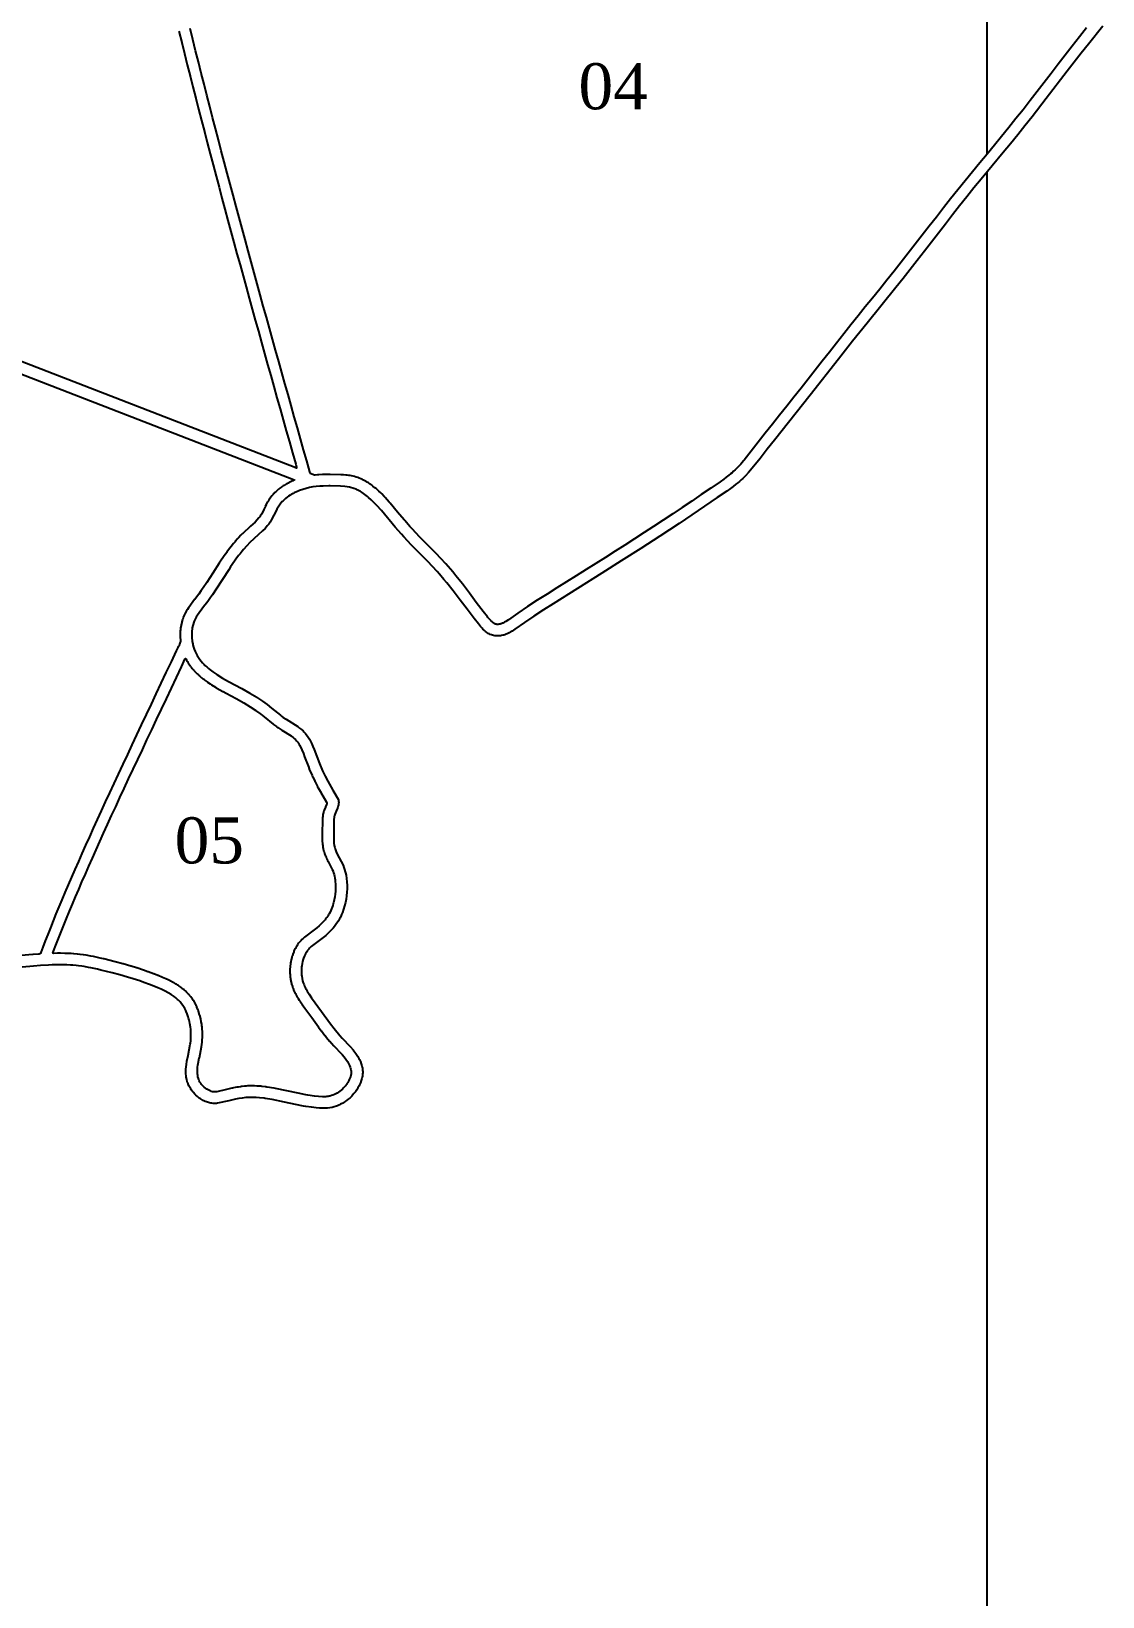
# Model space of a CAD drawing. Extents: x 708265 to 713463, y 7861946 to 7865621.
# Drawn here: x 711284 to 711750, y 7863194 to 7863875 of the extents above; entities that cross this region are included whole.
import ezdxf
from ezdxf.enums import TextEntityAlignment as Align

# ---------------------------------------------------------------- set-up
doc = ezdxf.new("R2010")
doc.units = 0
doc.linetypes.add('CONTINUO', pattern=[0])
for name, color, linetype in [('011400xxxx', 1, 'Continuous'), ('011400xxxx004', 5, 'Continuous'), ('011400xxxx005', 5, 'Continuous'), ('011400xxxx006', 5, 'Continuous'), ('011400xxxx008', 5, 'Continuous'), ('MALHA', 8, 'CONTINUO'), ('NUMERAÇÕES', 7, 'Continuous'), ('ÁREAS', 7, 'Continuous')]:
    doc.layers.add(name, color=color, linetype=linetype)
doc.layers.add('NUMERAÇÕES DOS TALHÕES', color=7, linetype='Continuous', true_color=0xffffff)
doc.styles.add('AREAS', font='times.ttf')

# ---------------------------------------------------------------- blocks, each defined once
blk = doc.blocks.new('area_de_talhao')
at = {"layer": 'NUMERAÇÕES', "linetype": 'Continuous', "style": 'AREAS'}
blk.add_attdef('NRO', text='', height=20, dxfattribs=at).set_placement((0, 6.08), align=Align.CENTER)
at = {"layer": 'ÁREAS', "linetype": 'Continuous', "style": 'AREAS', "flags": 1}
for tag, height, p in [('AREAREAL', 0.001, (0, 0)), ('AREA', 20, (0, -23.92))]:
    blk.add_attdef(tag, text='', height=height, dxfattribs=at).set_placement(p, align=Align.CENTER)

msp = doc.modelspace()

# ---------------------------------------------------------------- linework, layer by layer
at = {"layer": '011400xxxx'}
msp.add_lwpolyline([(711750.24, 7863877.14), (711744.01, 7863869.31), (711740.91, 7863865.39), (711737.84, 7863861.45), (711734.77, 7863857.5), (711725.63, 7863845.6), (711719.5, 7863837.7), (711716.41, 7863833.77), (711713.29, 7863829.87), (711710.13, 7863825.99), (711706.96, 7863822.13), (711697.38, 7863810.58), (711694.22, 7863806.71), (711691.08, 7863802.82), (711687.97, 7863798.91), (711684.88, 7863794.97), (711681.81, 7863791.02), (711672.64, 7863779.15), (711669.57, 7863775.21), (711666.48, 7863771.27), (711663.37, 7863767.36), (711660.25, 7863763.46), (711647.68, 7863747.9), (711641.44, 7863740.08), (711635.25, 7863732.23), (711622.9, 7863716.5), (711607.36, 7863696.92), (711604.26, 7863692.99), (711601.18, 7863689.05), (711597.77, 7863684.74), (711596.14, 7863682.84), (711594.77, 7863681.39), (711593.69, 7863680.34), (711592.95, 7863679.67), (711592.2, 7863679.02), (711591.43, 7863678.37), (711590.65, 7863677.75), (711589.46, 7863676.83), (711588.25, 7863675.94), (711586.62, 7863674.78), (711582.5, 7863671.96), (711574.23, 7863666.34), (711565.93, 7863660.76), (711561.76, 7863658), (711557.58, 7863655.25), (711549.19, 7863649.81), (711540.77, 7863644.42), (711532.32, 7863639.08), (711511.15, 7863625.78), (711506.93, 7863623.09), (711502.75, 7863620.35), (711498.6, 7863617.56), (711494.5, 7863614.7), (711493.25, 7863613.87), (711492.39, 7863613.35), (711491.96, 7863613.11), (711491.06, 7863612.68), (711490.59, 7863612.48), (711490.12, 7863612.31), (711489.65, 7863612.17), (711489.16, 7863612.04), (711488.67, 7863611.94), (711488.18, 7863611.87), (711487.68, 7863611.82), (711487.18, 7863611.79), (711486.68, 7863611.79), (711486.18, 7863611.82), (711485.69, 7863611.88), (711485.19, 7863611.97), (711484.71, 7863612.09), (711484.23, 7863612.25), (711483.77, 7863612.44), (711483.32, 7863612.65), (711482.89, 7863612.9), (711482.46, 7863613.17), (711482.06, 7863613.46), (711481.66, 7863613.76), (711481.28, 7863614.09), (711480.55, 7863614.77), (711480.2, 7863615.13), (711479.53, 7863615.87), (711478.57, 7863617.02), (711476.72, 7863619.38), (711473.68, 7863623.36), (711470.68, 7863627.35), (711467.65, 7863631.33), (711464.86, 7863634.86), (711463.58, 7863636.4), (711461.64, 7863638.68), (711460.64, 7863639.8), (711458.61, 7863642.01), (711456.54, 7863644.18), (711449.53, 7863651.32), (711446.08, 7863654.93), (711445.06, 7863656.04), (711442.42, 7863659.04), (711436.37, 7863666.36), (711434.37, 7863668.6), (711432.98, 7863670.04), (711431.89, 7863671.07), (711430.77, 7863672.07), (711430.39, 7863672.39), (711429.21, 7863673.31), (711427.98, 7863674.18), (711427.13, 7863674.71), (711426.7, 7863674.96), (711425.81, 7863675.42), (711425.36, 7863675.63), (711424.43, 7863675.99), (711423.95, 7863676.15), (711422.99, 7863676.4), (711422.5, 7863676.5), (711421.51, 7863676.65), (711420.51, 7863676.75), (711418.52, 7863676.88), (711414.02, 7863677.04), (711413.52, 7863677.04), (711411.02, 7863677.01), (711409.52, 7863676.92), (711408.03, 7863676.79), (711406.54, 7863676.59), (711405.07, 7863676.33), (711403.6, 7863675.99), (711402.16, 7863675.57), (711400.75, 7863675.07), (711399.82, 7863674.7), (711399.37, 7863674.5), (711398.46, 7863674.06), (711398.02, 7863673.83), (711397.15, 7863673.34), (711396.72, 7863673.08), (711395.89, 7863672.53), (711395.48, 7863672.24), (711394.7, 7863671.62), (711394.31, 7863671.3), (711393.58, 7863670.61), (711393.23, 7863670.26), (711392.57, 7863669.51), (711392.26, 7863669.12), (711391.68, 7863668.3), (711391.41, 7863667.88), (711390.91, 7863667.01), (711390.23, 7863665.68), (711389.58, 7863664.33), (711388.43, 7863662.1), (711387.92, 7863661.25), (711387.64, 7863660.83), (711387.35, 7863660.43), (711386.72, 7863659.65), (711386.4, 7863659.27), (711385.72, 7863658.53), (711384.65, 7863657.48), (711382.8, 7863655.8), (711379.13, 7863652.41), (711377.75, 7863650.95), (711376.43, 7863649.46), (711375.79, 7863648.69), (711374.85, 7863647.52), (711374.23, 7863646.73), (711373.04, 7863645.13), (711372.45, 7863644.32), (711370.75, 7863641.85), (711369.92, 7863640.6), (711364.52, 7863632.18), (711362.85, 7863629.69), (711362, 7863628.45), (711360.83, 7863626.83), (711360.23, 7863626.03), (711359, 7863624.45), (711356.32, 7863620.84), (711355.8, 7863619.99), (711355.33, 7863619.11), (711354.92, 7863618.19), (711354.74, 7863617.73), (711354.43, 7863616.78), (711354.3, 7863616.3), (711354.08, 7863615.32), (711354, 7863614.83), (711353.88, 7863613.83), (711353.82, 7863612.83), (711353.81, 7863612.34), (711353.83, 7863611.34), (711353.87, 7863610.84), (711353.97, 7863609.84), (711354.05, 7863609.35), (711354.24, 7863608.37), (711354.35, 7863607.88), (711354.62, 7863606.92), (711354.94, 7863605.97), (711355.32, 7863605.04), (711355.74, 7863604.14), (711356.21, 7863603.25), (711356.73, 7863602.4), (711357, 7863601.98), (711357.29, 7863601.57), (711357.9, 7863600.78), (711358.56, 7863600.03), (711359.25, 7863599.3), (711359.6, 7863598.95), (711360.34, 7863598.27), (711361.1, 7863597.62), (711361.88, 7863597), (711363.08, 7863596.1), (711364.73, 7863594.98), (711367.28, 7863593.4), (711369.89, 7863591.91), (711375.61, 7863588.83), (711379.1, 7863586.87), (711382.1, 7863585.06), (711382.52, 7863584.79), (711384.6, 7863583.4), (711386.62, 7863581.93), (711388.57, 7863580.37), (711392.46, 7863577.23), (711392.86, 7863576.93), (711393.67, 7863576.34), (711394.91, 7863575.5), (711399.98, 7863572.3), (711400.79, 7863571.71), (711401.57, 7863571.08), (711402.32, 7863570.42), (711402.67, 7863570.06), (711403.34, 7863569.32), (711403.65, 7863568.93), (711404.24, 7863568.12), (711404.78, 7863567.28), (711405.03, 7863566.85), (711405.5, 7863565.96), (711405.94, 7863565.07), (711406.54, 7863563.69), (711407.1, 7863562.3), (711409.42, 7863556.23), (711410.79, 7863553.01), (711411, 7863552.55), (711411.86, 7863550.75), (711413.03, 7863548.54), (711414.52, 7863545.94), (711415.3, 7863544.65), (711417.5, 7863540.74), (711417.65, 7863540.26), (711417.75, 7863539.77), (711417.78, 7863539.27), (711417.74, 7863538.77), (711417.66, 7863538.28), (711417.54, 7863537.8), (711417.39, 7863537.32), (711417.22, 7863536.85), (711416.65, 7863535.46), (711416.11, 7863534.06), (711415.96, 7863533.59), (711415.84, 7863533.1), (711415.76, 7863532.61), (711415.72, 7863532.11), (711415.69, 7863531.61), (711415.6, 7863526.11), (711415.61, 7863523.11), (711415.64, 7863522.61), (711415.73, 7863521.62), (711415.87, 7863520.63), (711416.08, 7863519.65), (711416.21, 7863519.17), (711416.36, 7863518.69), (711416.53, 7863518.22), (711416.72, 7863517.76), (711417.15, 7863516.86), (711419.71, 7863511.99), (711420.07, 7863511.06), (711420.38, 7863510.11), (711420.65, 7863509.14), (711420.76, 7863508.66), (711420.97, 7863507.68), (711421.2, 7863506.2), (711421.35, 7863504.71), (711421.41, 7863503.21), (711421.41, 7863501.71), (711421.33, 7863500.21), (711421.18, 7863498.72), (711420.98, 7863497.23), (711420.7, 7863495.76), (711420.35, 7863494.3), (711419.92, 7863492.86), (711419.42, 7863491.45), (711419.04, 7863490.52), (711418.83, 7863490.07), (711418.4, 7863489.17), (711418.16, 7863488.73), (711417.66, 7863487.86), (711417.4, 7863487.43), (711416.85, 7863486.6), (711416.55, 7863486.2), (711415.95, 7863485.4), (711415.31, 7863484.63), (711414.31, 7863483.52), (711413.24, 7863482.46), (711412.13, 7863481.45), (711410.97, 7863480.5), (711405.8, 7863476.57), (711405.08, 7863475.87), (711404.75, 7863475.5), (711404.43, 7863475.11), (711404.13, 7863474.71), (711403.85, 7863474.3), (711403.59, 7863473.87), (711403.34, 7863473.44), (711402.91, 7863472.54), (711402.54, 7863471.61), (711402.38, 7863471.13), (711402.1, 7863470.17), (711401.88, 7863469.2), (711401.72, 7863468.21), (711401.66, 7863467.72), (711401.58, 7863466.72), (711401.56, 7863466.22), (711401.56, 7863465.22), (711401.63, 7863464.22), (711401.69, 7863463.73), (711401.85, 7863462.74), (711402.08, 7863461.76), (711402.37, 7863460.81), (711402.73, 7863459.88), (711402.93, 7863459.42), (711403.36, 7863458.52), (711403.6, 7863458.07), (711404.09, 7863457.21), (711404.89, 7863455.94), (711406.02, 7863454.29), (711413.03, 7863444.55), (711414.23, 7863442.95), (711415.77, 7863440.98), (711416.4, 7863440.2), (711417.69, 7863438.67), (711418.35, 7863437.92), (711419.36, 7863436.81), (711422.78, 7863433.16), (711424.08, 7863431.65), (711424.39, 7863431.26), (711425.29, 7863430.05), (711425.84, 7863429.22), (711426.11, 7863428.8), (711426.6, 7863427.92), (711426.82, 7863427.48), (711427.24, 7863426.57), (711427.6, 7863425.64), (711427.88, 7863424.68), (711428, 7863424.19), (711428.09, 7863423.7), (711428.17, 7863423.21), (711428.21, 7863422.71), (711428.24, 7863422.21), (711428.24, 7863421.71), (711428.21, 7863421.21), (711428.16, 7863420.71), (711428.1, 7863420.22), (711428.01, 7863419.73), (711427.9, 7863419.24), (711427.62, 7863418.28), (711427.28, 7863417.34), (711426.87, 7863416.42), (711426.65, 7863415.98), (711426.16, 7863415.1), (711425.63, 7863414.26), (711425.05, 7863413.44), (711424.43, 7863412.66), (711423.77, 7863411.9), (711423.43, 7863411.54), (711422.72, 7863410.84), (711421.97, 7863410.18), (711421.18, 7863409.56), (711420.78, 7863409.26), (711419.95, 7863408.71), (711419.52, 7863408.45), (711418.64, 7863407.97), (711418.2, 7863407.75), (711417.28, 7863407.35), (711416.81, 7863407.17), (711415.86, 7863406.86), (711415.38, 7863406.73), (711414.89, 7863406.61), (711413.91, 7863406.44), (711412.92, 7863406.32), (711411.92, 7863406.25), (711410.92, 7863406.23), (711409.42, 7863406.28), (711407.92, 7863406.41), (711405.94, 7863406.65), (711403.47, 7863407.04), (711402.48, 7863407.21), (711399.05, 7863407.88), (711394.16, 7863408.92), (711388.77, 7863410.01), (711385.81, 7863410.51), (711385.31, 7863410.58), (711383.33, 7863410.81), (711381.83, 7863410.92), (711380.33, 7863410.98), (711378.83, 7863410.96), (711377.34, 7863410.86), (711375.85, 7863410.68), (711374.37, 7863410.44), (711372.9, 7863410.15), (711369.97, 7863409.47), (711365.09, 7863408.4), (711364.6, 7863408.35), (711364.1, 7863408.32), (711363.6, 7863408.32), (711363.1, 7863408.34), (711362.6, 7863408.39), (711362.11, 7863408.47), (711361.62, 7863408.57), (711361.13, 7863408.69), (711360.66, 7863408.84), (711360.19, 7863409.01), (711359.72, 7863409.2), (711358.82, 7863409.64), (711358.39, 7863409.88), (711357.54, 7863410.42), (711357.13, 7863410.7), (711356.35, 7863411.32), (711355.6, 7863411.99), (711355.24, 7863412.34), (711354.56, 7863413.07), (711354.24, 7863413.45), (711353.65, 7863414.26), (711353.37, 7863414.67), (711352.86, 7863415.53), (711352.64, 7863415.98), (711352.43, 7863416.43), (711352.23, 7863416.9), (711352.06, 7863417.36), (711351.91, 7863417.84), (711351.66, 7863418.81), (711351.48, 7863419.79), (711351.41, 7863420.29), (711351.33, 7863421.28), (711351.31, 7863421.78), (711351.31, 7863422.78), (711351.32, 7863423.28), (711351.4, 7863424.28), (711351.51, 7863425.27), (711351.75, 7863426.76), (711352.24, 7863429.21), (711353.2, 7863434.11), (711353.27, 7863434.61), (711353.38, 7863435.6), (711353.48, 7863437.1), (711353.49, 7863438.6), (711353.46, 7863439.6), (711353.39, 7863440.59), (711353.29, 7863441.59), (711353.06, 7863443.07), (711352.86, 7863444.05), (711352.74, 7863444.54), (711352.48, 7863445.5), (711352.34, 7863445.98), (711352.01, 7863446.93), (711351.84, 7863447.39), (711351.45, 7863448.31), (711351.23, 7863448.77), (711350.77, 7863449.65), (711350.52, 7863450.09), (711349.99, 7863450.93), (711349.4, 7863451.74), (711348.76, 7863452.51), (711348.07, 7863453.24), (711347.71, 7863453.58), (711346.96, 7863454.24), (711346.16, 7863454.85), (711345.76, 7863455.14), (711344.92, 7863455.69), (711343.63, 7863456.45), (711342.3, 7863457.14), (711341.4, 7863457.58), (711340.49, 7863458), (711339.12, 7863458.59), (711337.27, 7863459.36), (711335.41, 7863460.09), (711333.06, 7863460.96), (711331.18, 7863461.62), (711328.33, 7863462.56), (711325.94, 7863463.3), (711322.57, 7863464.27), (711319.19, 7863465.18), (711314.34, 7863466.39), (711312.88, 7863466.72), (711309.95, 7863467.34), (711308.96, 7863467.53), (711306.99, 7863467.87), (711306.01, 7863468.02), (711304.52, 7863468.22), (711303.52, 7863468.33), (711302.03, 7863468.47), (711301.03, 7863468.54), (711299.54, 7863468.62), (711298.54, 7863468.65), (711296.54, 7863468.69), (711295.54, 7863468.68), (711293.04, 7863468.63), (711291.54, 7863468.57), (711288.04, 7863468.37), (711285.05, 7863468.14), (711275.09, 7863467.25)], dxfattribs=at)
at = {"layer": '011400xxxx004'}
msp.add_lwpolyline([(711743.22, 7863876.34), (711740.1, 7863872.42), (711736.98, 7863868.48), (711733.89, 7863864.52), (711730.82, 7863860.55), (711727.76, 7863856.58), (711724.71, 7863852.61), (711721.67, 7863848.66), (711718.62, 7863844.71), (711715.57, 7863840.78), (711712.49, 7863836.88), (711709.4, 7863833.01), (711706.26, 7863829.16), (711703.1, 7863825.31), (711699.91, 7863821.47), (711696.72, 7863817.62), (711693.52, 7863813.76), (711690.34, 7863809.87), (711687.17, 7863805.95), (711684.04, 7863802), (711680.94, 7863798.05), (711677.86, 7863794.08), (711674.8, 7863790.12), (711671.74, 7863786.16), (711668.69, 7863782.22), (711665.63, 7863778.29), (711662.56, 7863774.37), (711659.46, 7863770.48), (711656.35, 7863766.59), (711653.22, 7863762.71), (711650.08, 7863758.82), (711646.93, 7863754.93), (711643.79, 7863751.03), (711640.65, 7863747.11), (711637.53, 7863743.19), (711634.42, 7863739.25), (711631.32, 7863735.32), (711628.23, 7863731.38), (711625.15, 7863727.44), (711622.06, 7863723.52), (711618.98, 7863719.59), (711615.88, 7863715.68), (711612.77, 7863711.77), (711609.66, 7863707.86), (711606.55, 7863703.95), (711603.43, 7863700.02), (711600.33, 7863696.08), (711597.25, 7863692.14), (711594.19, 7863688.26), (711593.94, 7863687.95), (711592.71, 7863686.5), (711592.45, 7863686.21), (711591.51, 7863685.2), (711591.23, 7863684.92), (711590.59, 7863684.29), (711590.29, 7863684.01), (711589.63, 7863683.41), (711588.96, 7863682.82), (711588.26, 7863682.25), (711587.56, 7863681.68), (711586.45, 7863680.83), (711585.32, 7863679.99), (711583.76, 7863678.88), (711579.68, 7863676.09), (711575.56, 7863673.28), (711571.43, 7863670.48), (711567.29, 7863667.69), (711563.15, 7863664.92), (711559.01, 7863662.17), (711554.84, 7863659.44), (711550.67, 7863656.72), (711546.49, 7863654.02), (711542.29, 7863651.32), (711538.08, 7863648.64), (711533.87, 7863645.97), (711529.65, 7863643.31), (711525.42, 7863640.65), (711521.19, 7863637.99), (711516.96, 7863635.34), (711512.71, 7863632.68), (711508.47, 7863630), (711504.22, 7863627.29), (711499.98, 7863624.52), (711495.77, 7863621.69), (711491.68, 7863618.83), (711490.54, 7863618.07), (711490.24, 7863617.89), (711489.93, 7863617.7), (711489.62, 7863617.53), (711489.33, 7863617.39), (711489.05, 7863617.26), (711488.79, 7863617.15), (711488.54, 7863617.06), (711488.29, 7863616.98), (711488.04, 7863616.92), (711487.79, 7863616.87), (711487.54, 7863616.83), (711487.29, 7863616.8), (711487.06, 7863616.79), (711486.83, 7863616.79), (711486.62, 7863616.8), (711486.43, 7863616.83), (711486.26, 7863616.86), (711486.11, 7863616.89), (711485.96, 7863616.94), (711485.81, 7863617.01), (711485.64, 7863617.09), (711485.46, 7863617.19), (711485.26, 7863617.32), (711485.04, 7863617.47), (711484.82, 7863617.64), (711484.58, 7863617.84), (711484.34, 7863618.07), (711484.09, 7863618.31), (711483.83, 7863618.58), (711483.56, 7863618.86), (711483.31, 7863619.15), (711482.73, 7863619.83), (711482.47, 7863620.15), (711480.67, 7863622.44), (711477.67, 7863626.38), (711474.66, 7863630.37), (711471.6, 7863634.39), (711468.75, 7863638), (711467.42, 7863639.61), (711465.41, 7863641.97), (711464.35, 7863643.16), (711462.26, 7863645.43), (711460.13, 7863647.66), (711456.61, 7863651.26), (711453.12, 7863654.8), (711449.72, 7863658.35), (711448.77, 7863659.39), (711446.51, 7863661.94), (711446.24, 7863662.25), (711443.41, 7863665.69), (711440.19, 7863669.59), (711439.8, 7863670.04), (711438.05, 7863671.99), (711437.64, 7863672.43), (711436.51, 7863673.58), (711436.08, 7863673.99), (711435.29, 7863674.74), (711434.85, 7863675.15), (711434.02, 7863675.87), (711433.55, 7863676.26), (711432.68, 7863676.96), (711432.18, 7863677.33), (711431.26, 7863678), (711430.74, 7863678.35), (711430.22, 7863678.68), (711429.69, 7863679.01), (711429.13, 7863679.33), (711428.56, 7863679.63), (711427.97, 7863679.93), (711427.36, 7863680.21), (711426.73, 7863680.47), (711426.08, 7863680.71), (711425.4, 7863680.93), (711424.73, 7863681.12), (711424.06, 7863681.28), (711423.4, 7863681.41), (711422.76, 7863681.52), (711422.14, 7863681.61), (711421.53, 7863681.68), (711420.93, 7863681.74), (711419.83, 7863681.82), (711418.74, 7863681.88), (711414.13, 7863682.04), (711413.52, 7863682.04), (711411.41, 7863682.02), (711410.8, 7863682), (711409.19, 7863681.91), (711408.59, 7863681.87), (711407.49, 7863681.76), (711407.28, 7863681.73), (711405.43, 7863682.45), (711405.24, 7863683.13), (711403.88, 7863687.94), (711402.52, 7863692.75), (711401.16, 7863697.56), (711399.81, 7863702.37), (711398.45, 7863707.18), (711397.09, 7863712), (711395.74, 7863716.81), (711394.39, 7863721.62), (711393.04, 7863726.44), (711391.69, 7863731.25), (711390.34, 7863736.06), (711389, 7863740.88), (711387.65, 7863745.69), (711386.32, 7863750.51), (711384.98, 7863755.33), (711383.65, 7863760.14), (711382.32, 7863764.96), (711380.99, 7863769.78), (711379.67, 7863774.6), (711378.35, 7863779.42), (711377.04, 7863784.24), (711375.73, 7863789.07), (711374.42, 7863793.89), (711373.12, 7863798.72), (711371.83, 7863803.54), (711370.54, 7863808.37), (711369.25, 7863813.2), (711367.97, 7863818.03), (711366.7, 7863822.86), (711365.43, 7863827.69), (711364.17, 7863832.53), (711362.92, 7863837.37), (711361.67, 7863842.2), (711360.43, 7863847.04), (711359.19, 7863851.89), (711357.97, 7863856.73), (711356.75, 7863861.57), (711355.54, 7863866.42), (711354.33, 7863871.27), (711353.14, 7863876.12)], dxfattribs=at)
at = {"layer": '011400xxxx005'}
msp.add_lwpolyline([(711351.04, 7863602), (711351.21, 7863601.9), (711351.25, 7863601.88), (711351.4, 7863601.64), (711351.56, 7863601.34), (711351.62, 7863601.21), (711351.87, 7863600.78), (711351.93, 7863600.66), (711352.19, 7863600.23), (711352.26, 7863600.11), (711352.53, 7863599.69), (711352.6, 7863599.57), (711352.88, 7863599.16), (711352.96, 7863599.04), (711353.25, 7863598.63), (711353.33, 7863598.52), (711353.64, 7863598.12), (711353.72, 7863598.01), (711354.03, 7863597.62), (711354.12, 7863597.52), (711354.44, 7863597.14), (711354.52, 7863597.04), (711354.85, 7863596.67), (711354.93, 7863596.58), (711355.27, 7863596.22), (711355.35, 7863596.13), (711355.7, 7863595.77), (711355.78, 7863595.7), (711356.13, 7863595.35), (711356.21, 7863595.28), (711356.57, 7863594.93), (711356.65, 7863594.87), (711357.02, 7863594.53), (711357.09, 7863594.47), (711357.46, 7863594.15), (711357.53, 7863594.08), (711357.93, 7863593.75), (711358.02, 7863593.68), (711358.72, 7863593.12), (711358.8, 7863593.06), (711359.2, 7863592.75), (711359.28, 7863592.69), (711360.09, 7863592.09), (711360.17, 7863592.04), (711360.57, 7863591.76), (711360.66, 7863591.7), (711361.9, 7863590.86), (711361.98, 7863590.81), (711362.39, 7863590.54), (711362.48, 7863590.48), (711364.19, 7863589.42), (711364.26, 7863589.38), (711364.68, 7863589.13), (711364.77, 7863589.07), (711367.38, 7863587.59), (711367.46, 7863587.55), (711368.8, 7863586.81), (711368.83, 7863586.8), (711373.13, 7863584.48), (711376.48, 7863582.61), (711379.29, 7863580.91), (711381.69, 7863579.33), (711382.01, 7863579.11), (711383.53, 7863577.99), (711383.85, 7863577.75), (711385.42, 7863576.5), (711389.25, 7863573.39), (711389.37, 7863573.29), (711389.8, 7863572.97), (711389.89, 7863572.9), (711390.69, 7863572.32), (711390.77, 7863572.26), (711391.19, 7863571.97), (711391.28, 7863571.91), (711392.11, 7863571.36), (711392.2, 7863571.3), (711393.08, 7863570.74), (711397.03, 7863568.25), (711397.35, 7863568.03), (711397.94, 7863567.59), (711398.47, 7863567.15), (711398.94, 7863566.71), (711399.44, 7863566.18), (711399.64, 7863565.94), (711399.84, 7863565.68), (711400.04, 7863565.4), (711400.24, 7863565.1), (711400.44, 7863564.79), (711400.63, 7863564.46), (711400.82, 7863564.11), (711400.98, 7863563.82), (711401.71, 7863562.28), (711402.41, 7863560.56), (711402.96, 7863559.12), (711404.74, 7863554.48), (711404.77, 7863554.4), (711404.96, 7863553.94), (711405, 7863553.84), (711406.17, 7863551.09), (711406.21, 7863550.99), (711406.42, 7863550.53), (711406.47, 7863550.43), (711407.33, 7863548.63), (711407.38, 7863548.54), (711407.6, 7863548.09), (711407.65, 7863548), (711408.59, 7863546.23), (711408.63, 7863546.15), (711408.88, 7863545.72), (711408.92, 7863545.63), (711410.17, 7863543.47), (711410.22, 7863543.4), (711410.91, 7863542.25), (711412.51, 7863539.41), (711412.53, 7863539.37), (711412.64, 7863539.04), (711412.64, 7863538.96), (711412.58, 7863538.75), (711412.48, 7863538.47), (711412.05, 7863537.42), (711412.01, 7863537.32), (711411.49, 7863536), (711411.4, 7863535.73), (711411.23, 7863535.2), (711411.14, 7863534.89), (711411.03, 7863534.44), (711410.95, 7863534.11), (711410.86, 7863533.6), (711410.81, 7863533.25), (711410.75, 7863532.72), (711410.73, 7863532.43), (711410.7, 7863531.91), (711410.7, 7863531.72), (711410.69, 7863531.16), (711410.61, 7863526.25), (711410.6, 7863526.15), (711410.61, 7863523.21), (711410.62, 7863522.99), (711410.64, 7863522.41), (711410.65, 7863522.27), (711410.69, 7863521.79), (711410.7, 7863521.67), (711410.75, 7863521.18), (711410.76, 7863521.05), (711410.82, 7863520.56), (711410.84, 7863520.41), (711410.92, 7863519.92), (711410.95, 7863519.76), (711411.04, 7863519.28), (711411.07, 7863519.11), (711411.18, 7863518.62), (711411.23, 7863518.44), (711411.35, 7863517.96), (711411.41, 7863517.76), (711411.56, 7863517.29), (711411.62, 7863517.08), (711411.79, 7863516.61), (711411.87, 7863516.41), (711412.06, 7863515.93), (711412.14, 7863515.75), (711412.35, 7863515.29), (711412.42, 7863515.15), (711412.64, 7863514.69), (711412.7, 7863514.57), (711412.94, 7863514.12), (711412.98, 7863514.04), (711413.22, 7863513.61), (711415.01, 7863510.2), (711415.36, 7863509.35), (711415.58, 7863508.71), (711415.79, 7863507.96), (711415.96, 7863507.19), (711416.11, 7863506.4), (711416.23, 7863505.6), (711416.32, 7863504.8), (711416.38, 7863503.94), (711416.41, 7863503.23), (711416.41, 7863501.95), (711416.35, 7863500.67), (711416.23, 7863499.43), (711416.06, 7863498.19), (711415.84, 7863496.95), (711415.53, 7863495.65), (711415.44, 7863495.29), (711415.2, 7863494.52), (711414.94, 7863493.75), (711414.66, 7863493.01), (711414.34, 7863492.28), (711414.01, 7863491.58), (711413.62, 7863490.85), (711413.42, 7863490.52), (711413.22, 7863490.19), (711413.01, 7863489.86), (711412.79, 7863489.53), (711412.56, 7863489.21), (711412.33, 7863488.89), (711412.08, 7863488.57), (711411.83, 7863488.25), (711411.57, 7863487.94), (711411.34, 7863487.68), (711410.14, 7863486.42), (711409.89, 7863486.17), (711409.26, 7863485.6), (711408.27, 7863484.75), (711407.18, 7863483.89), (711402.88, 7863480.63), (711402.68, 7863480.46), (711402.48, 7863480.3), (711402.27, 7863480.11), (711401.95, 7863479.8), (711401.81, 7863479.67), (711401.46, 7863479.31), (711401.31, 7863479.15), (711400.97, 7863478.77), (711400.82, 7863478.6), (711400.5, 7863478.2), (711400.36, 7863478.01), (711400.06, 7863477.61), (711399.93, 7863477.43), (711399.65, 7863477.01), (711399.53, 7863476.83), (711399.28, 7863476.4), (711399.17, 7863476.22), (711398.93, 7863475.79), (711398.84, 7863475.61), (711398.62, 7863475.17), (711398.54, 7863474.99), (711398.33, 7863474.54), (711398.26, 7863474.38), (711398.07, 7863473.92), (711398.01, 7863473.76), (711397.83, 7863473.29), (711397.78, 7863473.13), (711397.62, 7863472.66), (711397.57, 7863472.51), (711397.43, 7863472.04), (711397.39, 7863471.89), (711397.26, 7863471.41), (711397.22, 7863471.27), (711397.11, 7863470.78), (711397.08, 7863470.64), (711396.98, 7863470.16), (711396.95, 7863470.02), (711396.87, 7863469.53), (711396.84, 7863469.39), (711396.77, 7863468.9), (711396.75, 7863468.76), (711396.69, 7863468.26), (711396.68, 7863468.12), (711396.63, 7863467.62), (711396.62, 7863467.48), (711396.59, 7863466.98), (711396.58, 7863466.84), (711396.56, 7863466.34), (711396.56, 7863466.19), (711396.56, 7863465.69), (711396.56, 7863465.54), (711396.57, 7863465.04), (711396.58, 7863464.89), (711396.6, 7863464.39), (711396.61, 7863464.23), (711396.66, 7863463.74), (711396.67, 7863463.58), (711396.73, 7863463.08), (711396.75, 7863462.92), (711396.83, 7863462.43), (711396.85, 7863462.26), (711396.94, 7863461.77), (711396.98, 7863461.61), (711397.09, 7863461.12), (711397.13, 7863460.95), (711397.25, 7863460.46), (711397.3, 7863460.29), (711397.44, 7863459.81), (711397.49, 7863459.65), (711397.65, 7863459.18), (711397.7, 7863459.02), (711397.87, 7863458.55), (711397.93, 7863458.41), (711398.11, 7863457.95), (711398.17, 7863457.81), (711398.37, 7863457.36), (711398.43, 7863457.23), (711398.64, 7863456.79), (711398.69, 7863456.67), (711398.92, 7863456.23), (711398.97, 7863456.12), (711399.2, 7863455.69), (711399.25, 7863455.59), (711399.5, 7863455.16), (711399.55, 7863455.08), (711399.79, 7863454.65), (711399.84, 7863454.57), (711400.11, 7863454.13), (711400.17, 7863454.04), (711400.65, 7863453.28), (711400.7, 7863453.2), (711400.98, 7863452.79), (711401.04, 7863452.7), (711401.89, 7863451.47), (711401.94, 7863451.4), (711403.12, 7863449.76), (711406.03, 7863445.7), (711406.04, 7863445.68), (711408.95, 7863441.66), (711409, 7863441.59), (711410.2, 7863439.99), (711410.26, 7863439.91), (711411.8, 7863437.94), (711411.86, 7863437.86), (711412.48, 7863437.09), (711412.55, 7863437.01), (711413.83, 7863435.49), (711413.9, 7863435.41), (711414.56, 7863434.65), (711414.63, 7863434.58), (711415.65, 7863433.46), (711415.69, 7863433.42), (711419.01, 7863429.87), (711419.27, 7863429.59), (711420.12, 7863428.59), (711420.88, 7863427.61), (711421.55, 7863426.64), (711421.92, 7863426.03), (711422.26, 7863425.41), (711422.55, 7863424.79), (711422.8, 7863424.19), (711422.98, 7863423.61), (711423.11, 7863423.07), (711423.21, 7863422.43), (711423.23, 7863422.19), (711423.23, 7863421.96), (711423.23, 7863421.69), (711423.21, 7863421.41), (711423.17, 7863421.13), (711423.12, 7863420.84), (711423.06, 7863420.54), (711422.99, 7863420.24), (711422.9, 7863419.93), (711422.8, 7863419.63), (711422.68, 7863419.31), (711422.55, 7863419), (711422.41, 7863418.69), (711422.26, 7863418.37), (711422.09, 7863418.06), (711421.92, 7863417.74), (711421.73, 7863417.43), (711421.53, 7863417.12), (711421.32, 7863416.82), (711421.11, 7863416.52), (711420.88, 7863416.22), (711420.69, 7863415.98), (711419.92, 7863415.11), (711419.41, 7863414.6), (711418.86, 7863414.11), (711418.3, 7863413.65), (711417.72, 7863413.23), (711417.12, 7863412.84), (711416.51, 7863412.5), (711415.89, 7863412.2), (711415.27, 7863411.94), (711414.64, 7863411.72), (711413.91, 7863411.53), (711413.6, 7863411.46), (711413.27, 7863411.4), (711412.92, 7863411.35), (711412.56, 7863411.31), (711412.19, 7863411.28), (711411.81, 7863411.25), (711411.42, 7863411.24), (711411.02, 7863411.24), (711410.68, 7863411.24), (711409, 7863411.33), (711407.22, 7863411.53), (711404.37, 7863411.96), (711403.48, 7863412.11), (711400.13, 7863412.76), (711395.22, 7863413.81), (711395.18, 7863413.82), (711390.3, 7863414.81), (711390.22, 7863414.83), (711389.73, 7863414.92), (711389.63, 7863414.94), (711386.68, 7863415.43), (711386.57, 7863415.45), (711386.06, 7863415.52), (711385.96, 7863415.53), (711384.48, 7863415.72), (711384.38, 7863415.73), (711383.88, 7863415.78), (711383.79, 7863415.79), (711382.79, 7863415.87), (711382.7, 7863415.88), (711382.21, 7863415.91), (711382.1, 7863415.92), (711381.1, 7863415.96), (711381, 7863415.96), (711380.5, 7863415.98), (711380.37, 7863415.98), (711379.38, 7863415.97), (711379.25, 7863415.97), (711378.73, 7863415.96), (711378.64, 7863415.96), (711378.14, 7863415.93), (711378.05, 7863415.93), (711377.55, 7863415.89), (711377.46, 7863415.89), (711376.98, 7863415.85), (711376.85, 7863415.83), (711375.85, 7863415.73), (711375.74, 7863415.71), (711375.24, 7863415.65), (711375.13, 7863415.63), (711374.14, 7863415.48), (711374.05, 7863415.46), (711373.56, 7863415.38), (711373.45, 7863415.36), (711371.97, 7863415.07), (711371.88, 7863415.05), (711371.4, 7863414.94), (711371.3, 7863414.92), (711368.94, 7863414.36), (711364.7, 7863413.43), (711363.81, 7863413.33), (711363.81, 7863413.33), (711362.95, 7863413.41), (711362.86, 7863413.43), (711362.28, 7863413.58), (711362.09, 7863413.65), (711361.5, 7863413.9), (711360.95, 7863414.19), (711360.4, 7863414.53), (711359.86, 7863414.92), (711359.28, 7863415.4), (711359.07, 7863415.59), (711358.58, 7863416.09), (711358.15, 7863416.59), (711357.76, 7863417.1), (711357.43, 7863417.63), (711357.14, 7863418.17), (711356.92, 7863418.68), (711356.73, 7863419.21), (711356.56, 7863419.84), (711356.44, 7863420.49), (711356.36, 7863421.17), (711356.31, 7863421.89), (711356.31, 7863422.62), (711356.34, 7863423.38), (711356.41, 7863424.17), (711356.53, 7863425.02), (711356.64, 7863425.73), (711357.14, 7863428.21), (711357.15, 7863428.23), (711358.09, 7863433.03), (711358.13, 7863433.27), (711358.21, 7863433.84), (711358.23, 7863434.02), (711358.34, 7863434.99), (711358.35, 7863435.12), (711358.4, 7863435.64), (711358.41, 7863435.73), (711358.44, 7863436.23), (711358.44, 7863436.32), (711358.47, 7863436.82), (711358.47, 7863436.91), (711358.49, 7863437.41), (711358.49, 7863437.5), (711358.5, 7863438), (711358.5, 7863438.08), (711358.49, 7863438.58), (711358.49, 7863438.67), (711358.48, 7863439.17), (711358.48, 7863439.26), (711358.46, 7863439.76), (711358.45, 7863439.85), (711358.42, 7863440.35), (711358.42, 7863440.44), (711358.38, 7863440.94), (711358.37, 7863441.03), (711358.32, 7863441.53), (711358.31, 7863441.62), (711358.26, 7863442.11), (711358.25, 7863442.21), (711358.18, 7863442.7), (711358.17, 7863442.8), (711358.09, 7863443.29), (711358.08, 7863443.38), (711357.99, 7863443.88), (711357.98, 7863443.97), (711357.88, 7863444.46), (711357.86, 7863444.56), (711357.76, 7863445.05), (711357.74, 7863445.15), (711357.62, 7863445.63), (711357.6, 7863445.73), (711357.47, 7863446.22), (711357.45, 7863446.32), (711357.31, 7863446.8), (711357.28, 7863446.91), (711357.14, 7863447.38), (711357.1, 7863447.49), (711356.95, 7863447.96), (711356.91, 7863448.07), (711356.75, 7863448.54), (711356.71, 7863448.65), (711356.53, 7863449.12), (711356.49, 7863449.23), (711356.3, 7863449.69), (711356.25, 7863449.81), (711356.05, 7863450.27), (711356, 7863450.38), (711355.79, 7863450.84), (711355.73, 7863450.95), (711355.51, 7863451.4), (711355.44, 7863451.52), (711355.21, 7863451.96), (711355.14, 7863452.08), (711354.89, 7863452.52), (711354.82, 7863452.64), (711354.56, 7863453.07), (711354.48, 7863453.19), (711354.21, 7863453.61), (711354.12, 7863453.74), (711353.84, 7863454.15), (711353.75, 7863454.27), (711353.45, 7863454.67), (711353.35, 7863454.8), (711353.04, 7863455.19), (711352.94, 7863455.32), (711352.61, 7863455.7), (711352.5, 7863455.83), (711352.16, 7863456.2), (711352.05, 7863456.32), (711351.7, 7863456.68), (711351.58, 7863456.8), (711351.21, 7863457.15), (711351.1, 7863457.26), (711350.72, 7863457.59), (711350.61, 7863457.69), (711350.23, 7863458.02), (711350.12, 7863458.11), (711349.72, 7863458.42), (711349.62, 7863458.51), (711349.21, 7863458.81), (711349.11, 7863458.88), (711348.7, 7863459.18), (711348.6, 7863459.24), (711348.19, 7863459.53), (711348.09, 7863459.59), (711347.67, 7863459.86), (711347.58, 7863459.92), (711347.16, 7863460.18), (711347.07, 7863460.23), (711346.64, 7863460.49), (711346.56, 7863460.53), (711346.14, 7863460.77), (711346.04, 7863460.83), (711345.15, 7863461.3), (711345.05, 7863461.35), (711344.6, 7863461.58), (711344.52, 7863461.63), (711343.62, 7863462.06), (711343.53, 7863462.1), (711342.62, 7863462.52), (711342.53, 7863462.56), (711341.15, 7863463.16), (711341.07, 7863463.2), (711339.22, 7863463.96), (711339.14, 7863464), (711337.28, 7863464.73), (711337.19, 7863464.76), (711334.85, 7863465.63), (711334.76, 7863465.66), (711332.87, 7863466.33), (711332.78, 7863466.36), (711329.94, 7863467.3), (711329.84, 7863467.32), (711327.45, 7863468.06), (711327.37, 7863468.09), (711324, 7863469.06), (711323.92, 7863469.08), (711320.54, 7863469.99), (711320.45, 7863470.02), (711315.6, 7863471.23), (711315.51, 7863471.25), (711314.05, 7863471.59), (711313.96, 7863471.61), (711311.03, 7863472.23), (711310.93, 7863472.25), (711309.95, 7863472.43), (711309.86, 7863472.45), (711307.89, 7863472.79), (711307.79, 7863472.81), (711306.8, 7863472.96), (711306.71, 7863472.97), (711305.22, 7863473.17), (711305.13, 7863473.18), (711304.14, 7863473.29), (711304.03, 7863473.3), (711302.54, 7863473.44), (711302.44, 7863473.45), (711301.44, 7863473.52), (711301.34, 7863473.53), (711299.84, 7863473.61), (711299.76, 7863473.61), (711298.76, 7863473.65), (711298.66, 7863473.65), (711296.66, 7863473.68), (711296.57, 7863473.69), (711295.57, 7863473.68), (711295.48, 7863473.68), (711293.82, 7863473.65), (711293.59, 7863473.67), (711293.36, 7863473.78), (711293.65, 7863474.53), (711294.71, 7863477.27), (711295.81, 7863480.08), (711296.95, 7863482.95), (711298.13, 7863485.89), (711299.35, 7863488.88), (711300.61, 7863491.94), (711301.92, 7863495.06), (711303.26, 7863498.24), (711304.65, 7863501.48), (711306.08, 7863504.79), (711307.55, 7863508.17), (711309.06, 7863511.6), (711310.61, 7863515.1), (711312.21, 7863518.67), (711313.84, 7863522.3), (711315.51, 7863525.99), (711317.22, 7863529.75), (711318.98, 7863533.57), (711320.77, 7863537.46), (711322.6, 7863541.42), (711324.46, 7863545.43), (711326.36, 7863549.52), (711328.38, 7863553.83), (711330.34, 7863558.01), (711332.34, 7863562.26), (711334.36, 7863566.57), (711336.42, 7863570.94), (711338.52, 7863575.38), (711340.64, 7863579.89), (711342.79, 7863584.45), (711344.96, 7863589.05), (711347.14, 7863593.69), (711349.34, 7863598.38), (711351.04, 7863602)], close=True, dxfattribs=at)
at = {"layer": '011400xxxx006'}
msp.add_lwpolyline([(710940.64, 7863857.17), (711398.13, 7863679.92), (711398.48, 7863679.75), (711398.48, 7863679.75), (711398.58, 7863679.66), (711398.55, 7863679.63), (711398.48, 7863679.58), (711398.31, 7863679.49), (711397.85, 7863679.29), (711397.82, 7863679.28), (711397.39, 7863679.09), (711397.3, 7863679.05), (711396.85, 7863678.84), (711396.75, 7863678.79), (711396.3, 7863678.57), (711396.21, 7863678.52), (711395.76, 7863678.29), (711395.67, 7863678.24), (711395.23, 7863678), (711395.13, 7863677.95), (711394.7, 7863677.7), (711394.6, 7863677.64), (711394.17, 7863677.38), (711394.07, 7863677.31), (711393.65, 7863677.05), (711393.54, 7863676.98), (711393.13, 7863676.7), (711393.02, 7863676.62), (711392.62, 7863676.33), (711392.51, 7863676.26), (711392.11, 7863675.96), (711392.01, 7863675.87), (711391.62, 7863675.56), (711391.51, 7863675.47), (711391.13, 7863675.15), (711391.02, 7863675.05), (711390.65, 7863674.72), (711390.54, 7863674.61), (711390.17, 7863674.27), (711390.06, 7863674.16), (711389.71, 7863673.8), (711389.6, 7863673.69), (711389.26, 7863673.32), (711389.15, 7863673.19), (711388.83, 7863672.82), (711388.72, 7863672.68), (711388.41, 7863672.29), (711388.3, 7863672.15), (711388, 7863671.75), (711387.89, 7863671.61), (711387.6, 7863671.19), (711387.51, 7863671.05), (711387.24, 7863670.62), (711387.16, 7863670.49), (711386.9, 7863670.06), (711386.83, 7863669.95), (711386.58, 7863669.51), (711386.53, 7863669.41), (711386.29, 7863668.97), (711386.24, 7863668.87), (711385.83, 7863668.05), (711385.78, 7863667.97), (711385.2, 7863666.76), (711384.28, 7863664.96), (711383.65, 7863663.88), (711383.44, 7863663.58), (711383.24, 7863663.3), (711383.1, 7863663.12), (711381.44, 7863661.35), (711379.46, 7863659.52), (711379.45, 7863659.51), (711375.94, 7863656.26), (711375.82, 7863656.15), (711375.37, 7863655.71), (711375.25, 7863655.58), (711374.2, 7863654.48), (711374.14, 7863654.41), (711373.81, 7863654.05), (711373.74, 7863653.97), (711372.76, 7863652.86), (711372.7, 7863652.78), (711372.05, 7863652.02), (711371.99, 7863651.94), (711371.04, 7863650.76), (711370.98, 7863650.69), (711370.38, 7863649.92), (711370.31, 7863649.84), (711369.11, 7863648.22), (711369.06, 7863648.15), (711368.48, 7863647.36), (711368.42, 7863647.28), (711366.71, 7863644.8), (711366.66, 7863644.72), (711365.82, 7863643.46), (711365.77, 7863643.39), (711363.02, 7863639.11), (711363.01, 7863639.1), (711360.42, 7863635.06), (711358.81, 7863632.64), (711358.01, 7863631.48), (711356.89, 7863629.92), (711356.37, 7863629.21), (711355.14, 7863627.64), (711355.09, 7863627.56), (711352.55, 7863624.15), (711352.41, 7863623.96), (711352, 7863623.35), (711351.87, 7863623.16), (711351.61, 7863622.73), (711351.53, 7863622.59), (711351.29, 7863622.17), (711351.22, 7863622.04), (711350.99, 7863621.61), (711350.92, 7863621.46), (711350.71, 7863621.02), (711350.63, 7863620.87), (711350.43, 7863620.41), (711350.36, 7863620.24), (711350.17, 7863619.78), (711350.11, 7863619.61), (711349.94, 7863619.13), (711349.88, 7863618.97), (711349.73, 7863618.49), (711349.68, 7863618.33), (711349.54, 7863617.84), (711349.49, 7863617.68), (711349.37, 7863617.19), (711349.34, 7863617.03), (711349.23, 7863616.54), (711349.2, 7863616.38), (711349.11, 7863615.89), (711349.09, 7863615.73), (711349.01, 7863615.24), (711348.99, 7863615.09), (711348.93, 7863614.59), (711348.92, 7863614.44), (711348.87, 7863613.94), (711348.86, 7863613.79), (711348.83, 7863613.29), (711348.83, 7863613.14), (711348.81, 7863612.64), (711348.81, 7863612.5), (711348.81, 7863612), (711348.81, 7863611.85), (711348.83, 7863611.37), (711348.84, 7863611.21), (711348.91, 7863609.96), (711348.9, 7863609.47), (711348.89, 7863609.39), (711348.83, 7863609.08), (711348.54, 7863608.24), (711348.47, 7863608.02), (711348.42, 7863607.87), (711348.37, 7863607.58), (711348.33, 7863607.54), (711348, 7863607.18), (711347.75, 7863606.76), (711347.03, 7863605.23), (711344.82, 7863600.5), (711342.62, 7863595.82), (711340.43, 7863591.18), (711338.26, 7863586.58), (711336.12, 7863582.02), (711333.99, 7863577.52), (711331.9, 7863573.07), (711329.84, 7863568.7), (711327.81, 7863564.39), (711325.82, 7863560.14), (711323.86, 7863555.95), (711321.83, 7863551.63), (711319.93, 7863547.54), (711318.06, 7863543.52), (711316.23, 7863539.56), (711314.43, 7863535.66), (711312.68, 7863531.83), (711310.96, 7863528.06), (711309.28, 7863524.36), (711307.64, 7863520.71), (711306.04, 7863517.14), (711304.49, 7863513.62), (711302.97, 7863510.17), (711301.49, 7863506.78), (711300.06, 7863503.46), (711298.66, 7863500.19), (711297.31, 7863496.99), (711296, 7863493.86), (711294.73, 7863490.78), (711293.49, 7863487.76), (711292.31, 7863484.81), (711291.16, 7863481.92), (711290.05, 7863479.09), (711288.98, 7863476.31), (711288.1, 7863474.02), (711287.98, 7863473.55), (711287.82, 7863473.46), (711287.79, 7863473.45), (711287.51, 7863473.36), (711287.2, 7863473.32), (711284.77, 7863473.13), (711284.7, 7863473.13), (711279.63, 7863472.68)], dxfattribs=at)
at = {"layer": '011400xxxx008'}
msp.add_lwpolyline([(711348.28, 7863874.93), (711349.48, 7863870.08), (711349.48, 7863870.07), (711350.68, 7863865.22), (711350.68, 7863865.22), (711351.9, 7863860.37), (711351.9, 7863860.36), (711353.12, 7863855.52), (711353.12, 7863855.51), (711354.35, 7863850.67), (711354.35, 7863850.66), (711355.58, 7863845.82), (711355.58, 7863845.81), (711356.82, 7863840.97), (711356.83, 7863840.96), (711358.07, 7863836.12), (711358.08, 7863836.12), (711359.33, 7863831.28), (711359.33, 7863831.27), (711360.59, 7863826.44), (711360.59, 7863826.43), (711361.86, 7863821.6), (711361.86, 7863821.59), (711363.14, 7863816.76), (711363.14, 7863816.76), (711364.42, 7863811.92), (711364.42, 7863811.92), (711365.7, 7863807.09), (711365.71, 7863807.08), (711367, 7863802.26), (711367, 7863802.25), (711368.29, 7863797.42), (711368.29, 7863797.42), (711369.59, 7863792.59), (711370.9, 7863787.76), (711372.21, 7863782.94), (711373.53, 7863778.11), (711374.85, 7863773.28), (711376.17, 7863768.46), (711377.5, 7863763.64), (711378.83, 7863758.82), (711380.16, 7863753.99), (711381.5, 7863749.17), (711382.84, 7863744.36), (711384.18, 7863739.54), (711385.52, 7863734.72), (711386.87, 7863729.9), (711388.22, 7863725.09), (711389.57, 7863720.27), (711390.93, 7863715.46), (711392.28, 7863710.64), (711393.64, 7863705.83), (711394.99, 7863701.02), (711396.35, 7863696.2), (711397.71, 7863691.39), (711399.07, 7863686.58), (711399.43, 7863685.29), (711399.49, 7863685), (711399.49, 7863684.81), (711399.42, 7863684.81), (711399.27, 7863684.84), (711399.1, 7863684.9), (710934, 7863865.11)], dxfattribs=at)
at = {"layer": 'MALHA'}
for points in [[(711700, 7863821.57), (711700, 7864004.23)], [(711700, 7862476.54), (711700, 7863813.74)]]:
    msp.add_lwpolyline(points, dxfattribs=at)

# ---------------------------------------------------------------- block references
at = {"layer": 'NUMERAÇÕES DOS TALHÕES'}
ref = msp.add_blockref('area_de_talhao', (711537.23, 7863834.89), dxfattribs=at)
ref.add_attrib('NRO', '04', dxfattribs={"layer": 'NUMERAÇÕES', "height": 20, "style": 'AREAS'}).set_placement((711537.23, 7863840.97), align=Align.CENTER)
ref = msp.add_blockref('area_de_talhao', (711361.49, 7863506.71), dxfattribs=at)
ref.add_attrib('NRO', '05', dxfattribs={"layer": 'NUMERAÇÕES', "height": 20, "style": 'AREAS'}).set_placement((711361.49, 7863512.79), align=Align.CENTER)

doc.saveas('drawing.dxf')
